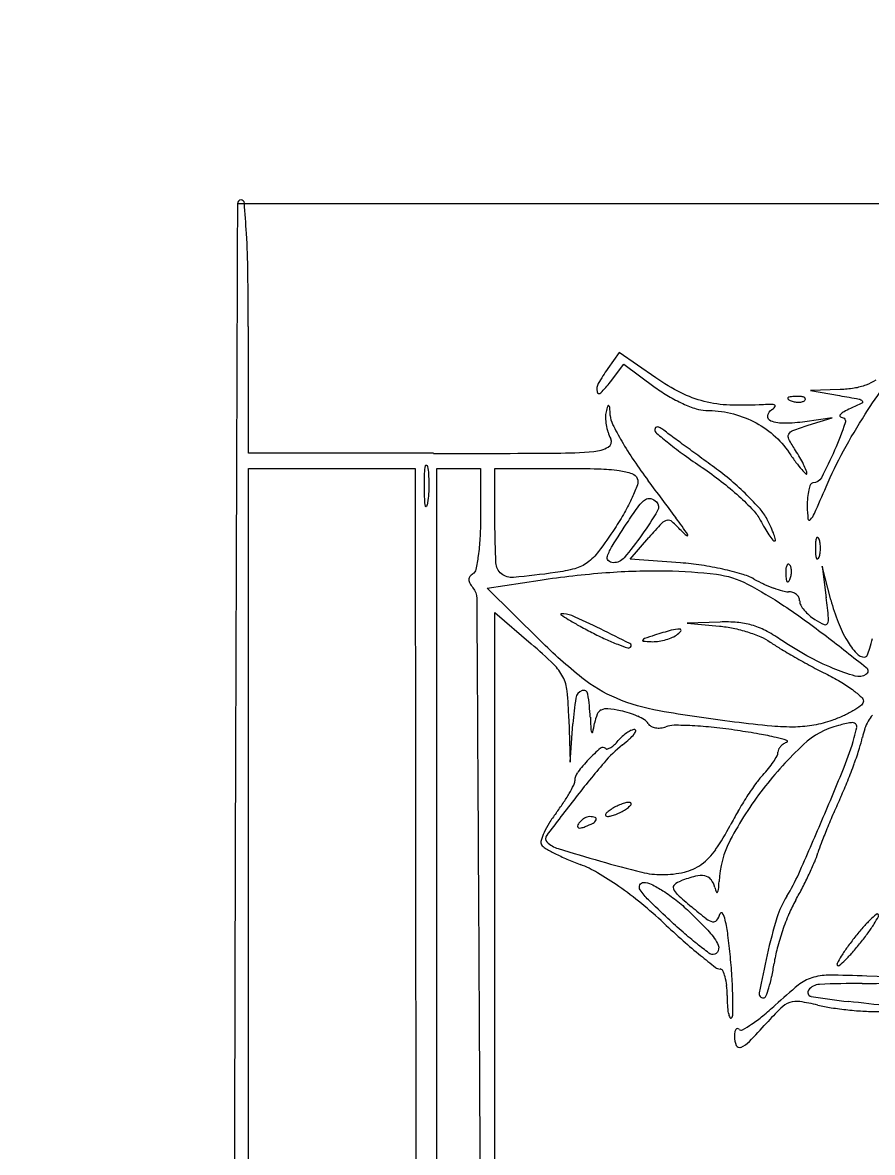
# Model space of a CAD drawing. Header units: inches. Extents: x -279 to 561, y -345 to 342.
# Drawn here: x -212.713 to -211.855, y -298.822 to -297.682 of the extents above; entities that cross this region are included whole.
import ezdxf

# ---------------------------------------------------------------- set-up
doc = ezdxf.new("R2010")
doc.units = ezdxf.units.IN
doc.header["$LTSCALE"] = 0.5
doc.header["$MEASUREMENT"] = 0

msp = doc.modelspace()

# ---------------------------------------------------------------- linework, layer by layer
at = {"linetype": 'ByBlock'}
msp.add_line((-212.4963, -297.8643), (-205.5513, -297.8643), dxfattribs=at)
for p, q in [((-212.4853, -298.1165), (-212.4853, -297.9886)), ((-212.2984, -298.1165), (-212.4853, -298.1165)), ((-212.4853, -300.0659), (-212.4853, -298.1317)), ((-212.4853, -298.1317), (-212.4011, -298.1317)), ((-212.4011, -298.1317), (-212.3169, -298.1317)), ((-212.3169, -298.1317), (-212.315, -299.9541)), ((-212.0996, -298.2233), (-212.0808, -298.2014)), ((-212.0489, -298.2271), (-212.0996, -298.2233)), ((-211.897, -298.2644), (-211.9058, -298.2306)), ((-211.9058, -298.2306), (-211.9018, -298.2623)), ((-212.2363, -300.0032), (-212.2363, -298.2774)), ((-212.2363, -298.2774), (-212.1996, -298.309)), ((-212.1616, -298.3845), (-212.1603, -298.4284)), ((-212.1603, -298.4284), (-212.1576, -298.3898)), ((-211.8184, -298.6459), (-211.8606, -298.6444))]:
    msp.add_line(p, q)
for points in [[(-205.7268, -301.7472, -0.00001), (-206.5474, -301.7491, -0.000412)], [(-206.5419, -301.7376, -0.00001), (-205.7268, -301.74, -0.41338)], [(-209.009, -301.7509), (-212.2949, -301.7509), (-212.2949, -299.9413), (-212.2949, -298.1317), (-212.2729, -298.1317), (-212.2509, -298.1317), (-212.2509, -298.1826, -0.014086), (-212.2515, -298.2024, -0.020242), (-212.2532, -298.2199, -0.016605), (-212.2556, -298.2339, -0.206229), (-212.2586, -298.2382, 0.092802), (-212.2616, -298.2409, 0.162915), (-212.2626, -298.244, 0.127111), (-212.2617, -298.2477, 0.047055), (-212.2586, -298.2522, -0.173458), (-212.2547, -298.263, -0.000068), (-212.2523, -298.6788, -0.000834), (-212.2503, -299.207, -0.000263), (-212.2491, -299.997), (-212.2472, -301.7326), (-208.9852, -301.7344, -0.000146)], [(-211.8518, -298.0427, -0.054139), (-211.8616, -298.0476, -0.047548), (-211.8736, -298.0508, -0.032253), (-211.8876, -298.0522), (-211.9176, -298.0532), (-211.8883, -298.0582, -0.003434), (-211.8686, -298.0617, -0.174955), (-211.8653, -298.0636, -0.483561), (-211.8658, -298.0659, -0.011369), (-211.8773, -298.0713, 0.018618), (-211.8837, -298.0745, 0.064304), (-211.8875, -298.0773, 0.303711), (-211.8879, -298.0789, 0.298351), (-211.8865, -298.08, -0.498343), (-211.8826, -298.0858, -0.020013), (-211.8933, -298.1134, -0.018678), (-211.9065, -298.1411, -0.278473), (-211.9154, -298.1464, 0.300543), (-211.9176, -298.1479, 0.043366), (-211.9194, -298.1534, 0.037332), (-211.9206, -298.1611, 0.023253), (-211.9209, -298.1702, 0.024262), (-211.9202, -298.1827, 0.637149), (-211.9177, -298.1835, 0.08666), (-211.9137, -298.1774, 0.002771), (-211.9018, -298.1502, -0.022698), (-211.8843, -298.1141, -0.018231), (-211.8624, -298.077, -0.013783), (-211.8418, -298.0468, -0.641084)]]:
    msp.add_lwpolyline(points, format="xyb")
for points in [[(-212.1224, -298.0309, 0.02409), (-212.1319, -298.046, 0.178837), (-212.1332, -298.0543, 0.596121), (-212.1295, -298.0554, 0.03571), (-212.1197, -298.0444), (-212.1061, -298.0266), (-212.0745, -298.0499, 0.026214), (-212.061, -298.0588, 0.025512), (-212.0465, -298.0663, 0.026389), (-212.0331, -298.0716, 0.0806), (-212.0234, -298.0731, -0.056635), (-211.9983, -298.076, -0.06111), (-211.9752, -298.0844, -0.062415), (-211.9552, -298.0979, -0.063631), (-211.9392, -298.1159, 0.009251), (-211.9323, -298.1257, 0.019433), (-211.9265, -298.133, 0.027252), (-211.9224, -298.1373, 0.65554), (-211.9212, -298.1368, 0.100797), (-211.9219, -298.1337, 0.014901), (-211.9246, -298.1277, 0.01629), (-211.9284, -298.1207, 0.013365), (-211.9328, -298.1135, -0.021963), (-211.9395, -298.1022, -0.245046), (-211.9396, -298.0972, -0.189308), (-211.9354, -298.0935, -0.012825), (-211.92, -298.0882), (-211.8956, -298.0806), (-211.9232, -298.0846, -0.031135), (-211.9437, -298.0862, -0.090981), (-211.9576, -298.0839, -0.350804), (-211.9608, -298.0787, -0.226216), (-211.9568, -298.0724, 0.061449), (-211.9535, -298.0697, 0.481697), (-211.9537, -298.068, 0.138044), (-211.957, -298.0671, 0.01404), (-211.9652, -298.0674, -0.02449), (-211.9991, -298.0678, -0.051799), (-212.0251, -298.0641, -0.05603), (-212.0484, -298.0554, -0.033608), (-212.0739, -298.0403), (-212.111, -298.0147)], [(-211.9373, -298.0635, 0.051402), (-211.9332, -298.0646, 0.05415), (-211.9292, -298.0649, 0.060344), (-211.9256, -298.0643, 0.126455), (-211.9232, -298.0629, 0.296942), (-211.9229, -298.0613, 0.208169), (-211.9242, -298.0599, 0.077125), (-211.9277, -298.0591, 0.028489), (-211.9328, -298.059, 0.018894), (-211.9383, -298.0595, 0.168741), (-211.9404, -298.0605, 0.470617), (-211.9403, -298.0619, 0.054073)], [(-212.0748, -298.0924, 0.209881), (-212.0731, -298.0961, 0.007442), (-212.0607, -298.1063, 0.012638), (-212.0452, -298.1182, 0.008384), (-212.0269, -298.1309, -0.017636), (-212.0078, -298.1448, -0.018239), (-211.99, -298.1598, -0.018285), (-211.9755, -298.1739, -0.071065), (-211.9683, -298.1841, 0.012899), (-211.9639, -298.1921, 0.019147), (-211.9596, -298.1988, 0.014696), (-211.9557, -298.2041, 0.230611), (-211.9538, -298.205, 0.488569), (-211.953, -298.2039, 0.022258), (-211.9545, -298.1986, 0.022836), (-211.9574, -298.1915, 0.012464), (-211.9614, -298.1832, 0.060825), (-211.9686, -298.1727, 0.018405), (-211.9818, -298.1588, 0.018141), (-211.9978, -298.1441, 0.01881), (-212.0147, -298.1308, -0.000618), (-212.0315, -298.1185, -0.00076), (-212.0471, -298.1071, -0.000628), (-212.0602, -298.0974, -0.005555), (-212.0659, -298.0931, 0.041127), (-212.0694, -298.0908, 0.104367), (-212.0723, -298.0899, 0.214577), (-212.0741, -298.0906, 0.213302)], [(-212.3043, -298.1664, -0.075924), (-212.3054, -298.1701, -0.720633), (-212.3065, -298.17, -0.040183), (-212.3072, -298.1631, -0.006817), (-212.3074, -298.15, -0.00738), (-212.3073, -298.1369, -0.030832), (-212.3066, -298.129, -0.49082), (-212.3055, -298.1284, -0.248898), (-212.3044, -298.1298, -0.031163), (-212.3034, -298.1375, -0.015827), (-212.303, -298.1473, -0.015659), (-212.3033, -298.1575, -0.022548)], [(-212.0926, -298.142, -0.177281), (-212.0925, -298.1483, -0.021725), (-212.0977, -298.1611, -0.023554), (-212.1054, -298.1763, -0.017405), (-212.1153, -298.1924, -0.014313), (-212.1317, -298.2157, -0.072396), (-212.1429, -298.2269, -0.093416), (-212.1555, -298.233, -0.032397), (-212.1754, -298.237, -0.010146), (-212.2175, -298.2419, -0.199314), (-212.2297, -298.2382, -0.211389), (-212.2353, -298.227, -0.011551), (-212.2363, -298.1867), (-212.2363, -298.1317), (-212.1664, -298.1317, -0.006725), (-212.1316, -298.1322, -0.027999), (-212.1107, -298.1339, -0.047114), (-212.0979, -298.137, -0.222887)], [(-212.0731, -298.1655, -0.343591), (-212.072, -298.1744, -0.019941), (-212.0879, -298.1988, -0.021829), (-212.1059, -298.222, -0.21977), (-212.1168, -298.227, -0.203182), (-212.1218, -298.2249, -0.286283), (-212.1227, -298.2203, -0.054007), (-212.1178, -298.2102, -0.004174), (-212.1016, -298.1849, -0.012604), (-212.091, -298.1695, -0.08633), (-212.0844, -298.1632, -0.215092), (-212.0789, -298.1622, -0.134559)], [(-211.9127, -298.2123, 0.017491), (-211.9125, -298.2189, 0.078554), (-211.9117, -298.2226, 0.447206), (-211.9104, -298.223, 0.174857), (-211.909, -298.2215, 0.057986), (-211.9079, -298.2173, 0.037979), (-211.9075, -298.2123, 0.037979), (-211.9079, -298.2073, 0.057986), (-211.909, -298.2032, 0.174857), (-211.9104, -298.2016, 0.447206), (-211.9117, -298.2021, 0.078554), (-211.9125, -298.2058, 0.017491)], [(-211.9814, -298.2485, -0.028014), (-211.9444, -298.2704, -0.015219), (-211.9015, -298.3013, -0.006972), (-211.8613, -298.3329, -0.516502), (-211.8617, -298.34, -0.211441), (-211.8725, -298.3415, -0.027582), (-211.8949, -298.3337, -0.028916), (-211.9212, -298.321, -0.022755), (-211.9481, -298.3044, 0.030139), (-211.9632, -298.2955, 0.048803), (-211.9771, -298.29, 0.049095), (-211.9917, -298.2873, 0.030935), (-212.009, -298.2869), (-212.0421, -298.2881), (-212.0096, -298.291, -0.030232), (-211.9958, -298.2931, -0.023793), (-211.9811, -298.2969, -0.024356), (-211.9678, -298.3018, -0.05317), (-211.9583, -298.3071, 0.018143), (-211.9485, -298.3135, 0.005993), (-211.9336, -298.3222, 0.005959), (-211.9169, -298.3315, 0.006727), (-211.9006, -298.34, -0.018405), (-211.8859, -298.3481, -0.028662), (-211.8739, -298.3562, -0.027901), (-211.8654, -298.3635, -0.289181), (-211.8644, -298.3678, -0.155717), (-211.8671, -298.3716, -0.025863), (-211.8748, -298.3766, -0.026239), (-211.8847, -298.3817, -0.020557), (-211.896, -298.3862, -0.040293), (-211.9141, -298.391, -0.040607), (-211.9327, -298.3929, -0.0273), (-211.9568, -298.392, -0.007552), (-211.9945, -298.3879, -0.01281), (-212.0703, -298.3766, -0.056011), (-212.1137, -298.3639, -0.06957), (-212.1485, -298.3432, -0.026677), (-212.1906, -298.3056), (-212.244, -298.2526), (-212.1907, -298.2445, -0.01829), (-212.1242, -298.237, -0.023966), (-212.0632, -298.2352, -0.025963), (-212.0126, -298.2387, -0.08965)], [(-211.9426, -298.2386, 0.018894), (-211.9422, -298.244, 0.168741), (-211.9412, -298.2462, 0.470617), (-211.9398, -298.2461, 0.054073), (-211.9382, -298.243, 0.051402), (-211.9371, -298.239, 0.05415), (-211.9368, -298.2349, 0.060344), (-211.9374, -298.2314, 0.126455), (-211.9388, -298.229, 0.296942), (-211.9404, -298.2286, 0.208169), (-211.9417, -298.23, 0.077125), (-211.9425, -298.2335, 0.028489)], [(-212.1385, -298.2974, 0.011215), (-212.1246, -298.3042, 0.017513), (-212.1123, -298.3094, 0.011952), (-212.1022, -298.313, 0.282808), (-212.0994, -298.3123, 0.5106), (-212.1, -298.3086, 0.004695), (-212.1297, -298.2939, 0.007757), (-212.1588, -298.2804, 0.123785), (-212.1694, -298.2786, 0.715254), (-212.1697, -298.2795, 0.009279), (-212.1622, -298.2843, 0.010986), (-212.1518, -298.2903, 0.005651)], [(-212.0751, -298.3002, 0.004599), (-212.0853, -298.3036, 0.184089), (-212.0871, -298.3051, 0.546192), (-212.0865, -298.3062, 0.01081), (-212.0787, -298.3067, 0.043026), (-212.0723, -298.3064, 0.029465), (-212.0652, -298.3051, 0.029775), (-212.0584, -298.3029, 0.051797), (-212.0531, -298.3002, 0.087135), (-212.0486, -298.296, 0.620074), (-212.0496, -298.294, 0.067703), (-212.0582, -298.2952, 0.009884)], [(-212.119, -298.4761, 0.027796), (-212.1228, -298.4788, 0.102785), (-212.1246, -298.4811, 0.335455), (-212.1244, -298.4825, 0.190341), (-212.1227, -298.4832, 0.067616), (-212.1191, -298.4827, 0.024967), (-212.1143, -298.4811, 0.024204), (-212.1091, -298.4788, 0.026766), (-212.1044, -298.4761, 0.027796), (-212.1006, -298.4733, 0.102785), (-212.0988, -298.4711, 0.335455), (-212.099, -298.4696, 0.190341), (-212.1007, -298.469, 0.067616), (-212.1043, -298.4694, 0.024967), (-212.1091, -298.4711, 0.024204), (-212.1143, -298.4733, 0.026766)], [(-212.152, -298.4906, 0.1144), (-212.1528, -298.4931, 0.32948), (-212.1519, -298.4946, 0.155351), (-212.1493, -298.4948, 0.036408), (-212.1451, -298.4935, 0.029964), (-212.1372, -298.4899, 0.168622), (-212.1341, -298.4866, 0.444011), (-212.1352, -298.4843, 0.079093), (-212.1406, -298.4834, 0.088797), (-212.1435, -298.4839, 0.053277), (-212.1468, -298.4855, 0.051183), (-212.1497, -298.4879, 0.061454)], [(-212.0403, -298.5791, -0.015244), (-212.0212, -298.5982, -0.06098), (-212.0115, -298.6115, -0.21329), (-212.0108, -298.6189, -0.320314), (-212.016, -298.6226, -0.16164), (-212.0202, -298.6212, -0.007499), (-212.0322, -298.6119, -0.011777), (-212.0463, -298.6002, -0.008122), (-212.0617, -298.5862, -0.007163), (-212.0813, -298.5675, -0.050821), (-212.0896, -298.5574, -0.256459), (-212.09, -298.5524, -0.295277), (-212.0861, -298.5498, -0.119077), (-212.0785, -298.5516, -0.025397), (-212.0666, -298.5584, -0.025203), (-212.0533, -298.5678, -0.021656)], [(-211.8728, -298.6051, 0.01125), (-211.8804, -298.6152, 0.018203), (-211.8865, -298.6242, 0.01253), (-211.8908, -298.6316, 0.334431), (-211.8905, -298.6337, 0.395572), (-211.8886, -298.6338, 0.013751), (-211.8825, -298.6282, 0.018983), (-211.8752, -298.6205, 0.011266), (-211.8671, -298.6108, 0.01125), (-211.8594, -298.6007, 0.018203), (-211.8534, -298.5917, 0.01253), (-211.849, -298.5843, 0.334431), (-211.8493, -298.5821, 0.395572), (-211.8513, -298.5821, 0.013751), (-211.8574, -298.5877, 0.018983), (-211.8647, -298.5954, 0.011266)]]:
    msp.add_lwpolyline(points, format="xyb", close=True)
for centre, radius, start, end in [((-212.4927, -297.8643), 0.00364, 90, 179.7915), ((-212.4927, -297.864), 0.00333, 4.4419, 90), ((4943.7497, -316.629), 5156.2802, 179.7914884, 179.797218), ((-214.0017, -297.9812), 1.5169, 3.2781, 4.4419), ((-213.4769, -297.9512), 0.9913, 0.963, 3.2782), ((-215.7028, -297.9886), 3.2174, 0, 0.963), ((-212.1037, -298.0799), 0.021, 165.2408, 181.291), ((-212.0174, -298.1027), 0.1103, 162.1436, 165.2408), ((-212.1217, -298.069), 0.000654, 48.4349, 162.1437), ((-212.123, -298.0705), 0.00263, 4.5115, 48.4348), ((-212.4245, -298.0943), 0.3051, 3.0224, 4.5113), ((-212.0972, -298.077), 0.0227, 183.0224, 206.79), ((-212.0745, -298.0793), 0.0502, 181.2911, 189.6734), ((-212.0702, -298.0785), 0.0546, 189.6734, 197.8094), ((-211.8262, -297.9402), 0.3263, 206.79, 210.1815), ((-212.0844, -298.0831), 0.0396, 197.8096, 208.1549), ((-212.1394, -298.0791), 0.0357, 274.705, 299.5241), ((-212.1249, -298.1047), 0.00624, 299.524, 28.1549), ((-211.8008, -297.9254), 0.3557, 210.1814, 213.9193), ((-212.2882, -267.2601), 30.8565, 269.98115, 270.21102), ((-212.1764, -297.6294), 0.4869, 270.211, 274.7049), ((-211.7065, -297.862), 0.4693, 213.9193, 216.9561), ((-218.0166, -302.6095), 7.4273, 36.59448, 36.95613), ((-211.7064, -298.5244), 0.4944, 137.0166, 139.2167), ((-212.0603, -298.1945), 0.0106, 102.1536, 137.0167), ((-212.0613, -298.19), 0.00593, 48.349, 102.1536), ((-212.1376, -298.2758), 0.1207, 42.3239, 48.3491), ((-212.3552, -298.4058), 0.3758, 33.4267, 36.5945), ((-212.0213, -298.1698), 0.0366, 222.3239, 234.5834), ((-212.0421, -298.1991), 0.000667, 234.5833, 33.4267), ((-212.0701, -298.5094), 0.2831, 81.3977, 85.7056), ((-212.0756, -298.5462), 0.3203, 77.471, 81.3977), ((-212.0673, -298.5087), 0.2819, 73.4752, 77.4711), ((-212.0056, -298.3008), 0.0651, 61.6055, 73.4752), ((-211.903, -298.1109), 0.1508, 241.6055, 245.7634), ((-211.9043, -298.1138), 0.1477, 245.7634, 249.9877), ((-211.9112, -298.1327), 0.1275, 249.9876, 254.2417), ((-211.9399, -298.2346), 0.0217, 254.2418, 270), ((-211.9399, -298.2701), 0.0138, 71.746, 90), ((-211.9392, -298.268), 0.0116, 50.8983, 71.746), ((-211.938, -298.2665), 0.00972, 27.8839, 50.8982), ((-211.9361, -298.2655), 0.00752, 359.9999, 27.8838), ((-211.9197, -298.2655), 0.00881, 180, 208.5964), ((-211.8983, -298.2538), 0.0333, 208.5966, 219.242), ((-212.8315, -298.3795), 0.9371, 5.9192, 7.1882), ((-211.6904, -298.2109), 0.2135, 194.5312, 200.9244), ((-211.8913, -298.2481), 0.0422, 219.2419, 228.956), ((-211.8886, -298.245), 0.0464, 228.956, 238.0148), ((-211.909, -298.2839), 0.00961, 332.6755, 5.9192), ((-211.8653, -298.2078), 0.0903, 238.0149, 244.7988), ((-211.9027, -298.2871), 0.00255, 244.7989, 332.6757), ((-211.7768, -298.2439), 0.1209, 200.9244, 210.7082), ((-211.8142, -298.2661), 0.0774, 210.7082, 222.4838), ((-211.949, -298.2845), 0.0958, 342.5092, 348.5347), ((-212.5681, -298.7369), 0.5647, 46.1546, 49.2656), ((-211.8627, -298.3105), 0.0117, 222.4837, 270.0001), ((-211.9346, -298.2891), 0.0807, 336.9717, 342.5093), ((-212.209, -298.363), 0.0462, 26.7083, 46.1546), ((-211.8627, -298.3197), 0.00255, 270, 336.9716), ((-212.2047, -298.3608), 0.0415, 5.7058, 26.7083), ((-212.567, -298.397), 0.4056, 1.7706, 5.7058), ((-211.8717, -298.4097), 0.2866, 170.7678, 176.0083), ((-212.1448, -298.3653), 0.00986, 110.8814, 170.7678), ((-212.1468, -298.3603), 0.00444, 9.0671, 110.8814), ((-212.3443, -298.3918), 0.2044, 2.4437, 9.0671), ((-212.1237, -298.3867), 0.0122, 84.0932, 115.9559), ((-212.1366, -298.5114), 0.1376, 78.6901, 84.0932), ((30.3215, -299.2393), 242.8212, 179.797221, 179.947336), ((-211.0808, -298.3379), 1.0601, 182.4438, 183.132), ((-212.087, -298.3984), 0.0496, 158.1676, 169.2541), ((-212.1255, -298.383), 0.00813, 115.956, 158.1676), ((-212.1262, -298.4594), 0.0846, 72.3072, 78.6901), ((-212.1233, -298.4501), 0.0748, 65.3111, 72.3072), ((-212.1174, -298.4373), 0.0608, 57.9708, 65.311), ((-212.0909, -298.395), 0.0109, 31.7174, 57.9709), ((-211.8235, -298.4071), 0.0411, 140.3279, 150.6452), ((-212.1347, -298.3956), 0.00468, 183.1319, 215.0301), ((-212.1381, -298.3979), 0.000558, 215.0305, 347.546), ((-212.4333, -298.3327), 0.3029, 347.5456, 349.2541), ((-212.0848, -298.4261), 0.0329, 114.8588, 123.7931), ((-212.0952, -298.4038), 0.00831, 90.0001, 114.8588), ((-212.1026, -298.3946), 0.00876, 321.607, 345.0326), ((-212.0952, -298.3966), 0.00109, 345.0326, 89.9999), ((-212.0749, -298.3851), 0.00799, 211.7176, 241.0704), ((-212.0716, -298.3792), 0.0148, 241.0705, 259.5529), ((-212.0709, -298.3754), 0.0186, 259.553, 275.966), ((-212.0711, -298.3731), 0.0209, 275.966, 290.9935), ((-212.0556, -298.4135), 0.0223, 89.6005, 110.9936), ((-212.0583, -298.7989), 0.4078, 87.0184, 89.6005), ((-212.059, -298.8129), 0.4218, 84.0193, 87.0184), ((-212.0746, -298.9618), 0.5715, 81.6311, 84.0193), ((-212.1095, -299.1986), 0.8108, 80.048, 81.6311), ((-211.8702, -298.4689), 0.0799, 103.7934, 133.0965), ((-211.8341, -298.616), 0.2314, 100.5683, 103.7934), ((-211.8756, -298.3938), 0.00536, 52.1305, 100.5683), ((-211.9847, -298.3712), 0.1159, 343.7573, 349.0407), ((-211.8746, -298.3925), 0.00374, 349.0407, 52.1307), ((-211.8073, -298.415), 0.0591, 160.0652, 168.6901), ((-211.8135, -298.4128), 0.0526, 150.6452, 160.0653), ((-212.1477, -298.3769), 0.0466, 313.489, 320.3098), ((-212.0799, -298.4332), 0.0416, 132.1441, 140.3099), ((-212.0807, -298.4323), 0.0403, 123.7931, 132.1441), ((-212.1906, -298.3052), 0.1345, 308.1886, 312.1233), ((-212.1281, -298.3744), 0.0413, 312.1233, 321.6069), ((-212.0211, -298.6947), 0.2992, 76.7161, 80.048), ((-211.9863, -298.5474), 0.1479, 72.3239, 76.7161), ((-211.9364, -298.4227), 0.0153, 108.7583, 123.3871), ((-211.9417, -298.4074), 0.000912, 288.7582, 72.3239), ((-212.1744, -298.3159), 0.3135, 337.9861, 343.7573), ((-211.9625, -298.384), 0.0991, 342.1805, 348.69), ((-212.0286, -298.5341), 0.1567, 130.1647, 136.2139), ((-212.1271, -298.4174), 0.00394, 45.0001, 130.1647), ((-212.0272, -298.513), 0.1298, 128.1886, 139.6672), ((-212.123, -298.4133), 0.00187, 224.9999, 287.7529), ((-212.1266, -298.4022), 0.0135, 287.7529, 302.4194), ((-212.1324, -298.393), 0.0244, 302.4195, 313.4891), ((-211.6741, -298.6785), 0.3669, 133.0965, 142.5562), ((-211.9584, -298.4184), 0.00788, 331.9688, 0), ((-211.9439, -298.4184), 0.00659, 153.71, 180.0001), ((-211.9382, -298.4212), 0.013, 137.8916, 153.7098), ((-211.9364, -298.4229), 0.0155, 123.3871, 137.8918), ((-212.2879, -298.2793), 0.441, 340.0312, 342.1804), ((-211.2992, -299.1311), 1.0848, 139.6672, 142.0719), ((-212.0372, -298.5258), 0.1447, 136.2139, 142.971), ((-212.0288, -298.3794), 0.0884, 321.1504, 326.5918), ((-212.0172, -298.3871), 0.0745, 326.5918, 331.9688), ((-212.3379, -298.2612), 0.4942, 337.8984, 340.0311), ((-212.1414, -298.4473), 0.0143, 142.971, 180), ((-211.905, -298.4991), 0.0838, 136.5931, 144.2056), ((-212.0472, -298.3646), 0.112, 316.5931, 321.1503), ((-214.8213, -297.2458), 3.1686, 336.9301, 337.9862), ((-212.2917, -298.3844), 0.1508, 329.8786, 333.5051), ((-212.1656, -298.4473), 0.00989, 333.5051, 0.0001), ((-211.6727, -298.6796), 0.3688, 142.5562, 152.0881), ((-211.709, -298.6404), 0.3254, 144.2055, 146.981), ((-212.2736, -298.2873), 0.4248, 335.5095, 337.8984), ((-209.6822, -300.3912), 3.1348, 142.0719, 142.9547), ((-212.3036, -298.3775), 0.1645, 325.8672, 329.8786), ((-211.678, -298.6606), 0.3623, 146.981, 149.7187), ((-211.1227, -298.8116), 0.8399, 155.5095, 156.7049), ((-212.3514, -298.3451), 0.2223, 322.6659, 325.8671), ((-211.7372, -298.626), 0.2937, 149.7187, 152.9227), ((-212.0702, -298.5595), 0.1313, 142.6659, 147.9877), ((-215.2881, -297.047), 3.6759, 336.0169, 336.9302), ((-211.0694, -298.8345), 0.898, 156.7049, 157.8418), ((-212.129, -298.5259), 0.0634, 155.4434, 163.2233), ((-212.1105, -298.5343), 0.0837, 147.9878, 155.4435), ((-212.1888, -298.3951), 0.2134, 325.2498, 332.9227), ((-211.1609, -298.7973), 0.7992, 157.8418, 158.9712), ((-212.1848, -298.5091), 0.0052, 163.2234, 211.7175), ((-212.1805, -298.5064), 0.0102, 211.7174, 239.6469), ((-212.1804, -298.5055), 0.0048, 142.9547, 225.6319), ((-212.1641, -298.4888), 0.0282, 225.6319, 252.8058), ((-211.9109, -298.5534), 0.0992, 152.0881, 177.399), ((-211.772, -298.5623), 0.1445, 158.9711, 162.9773), ((-212.0866, -298.346), 0.1961, 239.647, 242.8991), ((-212.0822, -298.3375), 0.2056, 242.8992, 246.6542), ((-211.6043, -296.6799), 1.9217, 252.8058, 254.1286), ((-212.064, -298.4817), 0.0616, 305.8881, 325.2498), ((-211.9976, -298.4932), 0.0915, 336.9527, 342.9773), ((-212.0492, -298.261), 0.289, 246.6543, 249.5638), ((-212.1889, -298.6358), 0.111, 59.5414, 69.5638), ((-211.7749, -297.2799), 1.298, 254.1287, 256.0398), ((-212.056, -298.4928), 0.0479, 283.2647, 305.8881), ((-212.2483, -298.3866), 0.3639, 334.7944, 336.9528), ((-212.292, -298.8112), 0.3144, 54.9317, 59.5413), ((-212.0675, -298.4568), 0.0852, 256.0398, 270), ((-212.0675, -298.4442), 0.0978, 270, 283.2647), ((-211.999, -298.6745), 0.1355, 104.9017, 111.4497), ((-212.0283, -298.5644), 0.0216, 79.4433, 104.9016), ((-212.0262, -298.5534), 0.0103, 38.5212, 79.4434), ((-212.0942, -298.4679), 0.1802, 327.8388, 336.0169), ((-212.2851, -298.3693), 0.4046, 332.6602, 334.7945), ((-212.3339, -298.871), 0.3875, 50.6845, 54.9316), ((-212.0528, -298.5549), 0.0035, 128.8401, 202.3151), ((-212.0416, -298.5503), 0.0157, 202.3152, 227.9413), ((-212.0394, -298.5716), 0.0249, 111.4498, 128.8402), ((-212.0347, -298.5602), 0.0212, 14.6454, 38.5211), ((-211.9723, -298.5439), 0.0433, 194.6454, 201.2615), ((-212.0158, -298.5567), 0.00527, 324.4961, 355.3624), ((-212.2397, -298.5385), 0.23, 355.3624, 357.399), ((-212.2176, -298.4042), 0.3286, 330.1656, 332.6601), ((-211.6874, -298.1578), 0.5444, 227.9412, 229.9213), ((-212.012, -298.5593), 0.000677, 201.2615, 324.4962), ((-211.8663, -298.6112), 0.089, 147.8388, 163.2282), ((-211.8227, -298.6307), 0.1266, 150.1655, 157.1063), ((-212.3848, -298.9331), 0.4678, 46.9967, 50.6844), ((-211.6635, -298.1294), 0.5814, 229.9212, 231.8209), ((-212.0075, -298.5817), 0.00129, 29.6712, 160.5498), ((-211.3989, -297.8759), 0.9778, 226.9967, 228.5419), ((-212.0127, -298.5735), 0.0165, 231.8208, 256.6632), ((-212.0156, -298.5856), 0.00406, 256.6633, 323.5374), ((-212.0333, -298.5726), 0.026, 323.5374, 340.5498), ((-212.0282, -298.5935), 0.0251, 13.1232, 29.6712), ((-212.1556, -298.6232), 0.1559, 7.4246, 13.1232), ((-211.4058, -298.75), 0.57, 163.2282, 167.1299), ((-211.6998, -298.6826), 0.2601, 157.1063, 161.158), ((-212.6157, -298.6831), 0.6199, 5.3819, 7.4246), ((-211.6974, -298.6834), 0.2626, 161.1581, 165.2002), ((-211.6643, -298.1764), 0.5769, 228.5419, 230.8358), ((-211.4803, -297.9504), 0.8683, 230.8358, 232.11), ((-212.7245, -298.6934), 0.7292, 3.6258, 5.382), ((-210.9415, -298.856), 1.0462, 167.1299, 169.2741), ((-211.817, -298.6518), 0.1389, 165.2002, 171.7127), ((-212.009, -298.6299), 0.00739, 232.11, 270), ((-212.009, -298.6403), 0.00309, 25.9899, 90), ((-212.1816, -298.5987), 0.2296, 348.3323, 351.7127), ((-212.037, -298.654), 0.0343, 14.9821, 25.99), ((-212.0571, -298.6594), 0.0551, 5.7939, 14.9822), ((-212.4191, -298.674), 0.4231, 0.9859, 3.6258), ((-212.0784, -298.62), 0.1241, 342.9763, 348.3322), ((-211.9035, -298.6862), 0.042, 107.6117, 129.1828), ((-211.8997, -298.6982), 0.0546, 89.8359, 107.6116), ((-211.9028, -299.789), 1.1454, 87.89, 89.8359), ((-212.1038, -298.6641), 0.102, 0, 5.7939), ((-212.0697, -298.6226), 0.1151, 338.4588, 342.9763), ((-211.6107, -299.0454), 0.5054, 129.1828, 132.6689), ((-211.9163, -298.6609), 0.00403, 143.2806, 260.5347), ((-211.9081, -298.6671), 0.0143, 92.3534, 143.2806), ((-211.8655, -299.7041), 1.0522, 90, 92.3534), ((-211.8655, -297.5745), 1.0774, 270, 271.5454), ((-211.8371, -298.6641), 0.1647, 180, 183.4854), ((-212.6179, -298.6774), 0.622, 359.4919, 0.9859), ((-211.9651, -298.6621), 0.0044, 169.274, 270), ((-211.9651, -298.6639), 0.00262, 270, 338.4588), ((-211.9302, -298.6948), 0.025, 109.5537, 134.3766), ((-211.9314, -298.6914), 0.0214, 81.8533, 109.5537), ((-211.9557, -298.8612), 0.1929, 76.352, 81.8532), ((-211.8036, -297.9845), 0.6898, 260.5346, 263.713), ((-212.371, -303.1347), 4.4916, 83.1925, 83.713), ((-211.9418, -298.6705), 0.0599, 183.4856, 190.9046), ((-211.9796, -298.6778), 0.0213, 190.9047, 203.646), ((-212.0012, -298.6829), 0.00528, 315.0001, 359.4921), ((-212.1435, -298.4674), 0.2807, 309.2914, 312.6689), ((-211.736, -298.8933), 0.3027, 134.3767, 138.3737), ((-211.8726, -298.5188), 0.1594, 256.352, 261.3351), ((-211.8437, -298.3291), 0.3513, 261.3351, 264.0952), ((-211.843, -298.322), 0.3585, 264.0952, 266.8434), ((-211.852, -298.4849), 0.1953, 266.8434, 271.1731), ((-211.9982, -298.6859), 0.00102, 203.6458, 314.9999), ((-212.0505, -298.5833), 0.132, 299.0861, 303.8086), ((-212.3961, -298.3067), 0.5803, 315.9217, 318.3736), ((-212.0588, -298.5709), 0.1469, 303.8086, 309.2914), ((-211.9653, -298.7056), 0.0292, 171.3939, 180.0001), ((-211.9726, -298.7056), 0.0219, 180, 203.8965), ((-211.987, -298.7023), 0.00727, 147.2106, 171.3939), ((-211.9914, -298.6995), 0.00198, 92.5305, 147.2107), ((-211.9914, -298.6999), 0.00239, 44.9998, 92.5304), ((-211.9877, -298.6962), 0.00285, 225, 299.0861), ((-211.9893, -298.713), 0.00363, 203.8965, 292.5932), ((-211.9979, -298.6923), 0.0261, 292.5931, 315.9217)]:
    msp.add_arc(centre, radius, start, end)

doc.saveas('drawing.dxf')
